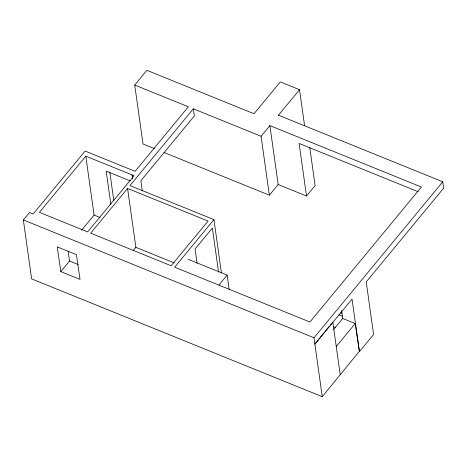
<?xml version="1.0" encoding="UTF-8"?>
<svg xmlns="http://www.w3.org/2000/svg" width="467" height="467" viewBox="0 0 467 467"><rect width="100%" height="100%" fill="white"/><g stroke="black" fill="none" stroke-linecap="round" stroke-linejoin="round"><path stroke-width="0.7" d="M329.217 326.392L314.875 344.126L352.042 299.108L359.432 351.669L355.212 323.538L342.72 318.476L341.605 310.532M330.56 324.728L331.459 323.619M304.577 125.629L299.528 89.705L280.311 81.912L254.03 113.744L146.895 70.313L134.73 85.047L188.37 106.791L135.091 171.331L85.105 151.063L33.163 213.974L29.509 212.491L23.35 219.951L31.633 278.875L322.259 396.687L359.146 351.552M85.811 156.159L39.409 212.357L87.638 231.906L134.041 175.709L85.811 156.159L94.089 215.077L81.562 230.254M127.59 188.44L90.68 233.144L171.15 265.764L208.089 221.072L127.59 188.44L135.874 247.358L133.101 250.709M163.958 152.458L269.366 195.188L261.082 136.271L193.338 108.805L129.954 185.58L213.939 219.624L221.411 272.798M60.815 271.596L57.213 246.856L76.43 254.643L80.032 279.389L60.815 271.596L69.542 261.03L68.1 251.129M261.082 136.271L269.879 125.611L421.386 187.028L309.93 322.02L174.67 267.188L213.939 219.624M278.297 115.413L299.528 89.705M269.366 195.188L278.163 184.529L269.879 125.611M218.97 284.987L227.143 275.092L188.189 259.302M278.163 184.529L306.51 196.023L315.108 185.609L309.744 147.449M322.259 396.687L313.982 337.769L442.757 181.791L278.478 115.197M359.432 351.669L373.6 334.506L366.21 281.945L443.65 188.148L442.757 181.791M333.473 329.679L342.72 318.476M336.252 346.502L355.212 323.538M418.239 191.75L299.119 143.462L306.51 196.023M154.495 148.623L143.013 143.97L134.73 85.047M130.427 180.974L106.19 171.15L110.842 204.237M340.554 312.668L341.891 313.211M94.089 215.077L100.107 217.517M338.966 314.84L342.311 316.194M333.426 326.707L335.434 327.519M135.681 247.282L174.168 262.886M23.35 219.951L313.982 337.769M69.542 261.03L78.152 264.52M132.651 178.464L132.114 174.932L132.616 178.499M332.802 321.956L340.186 374.516M227.143 275.092L229.169 289.487M218.544 272.033L212.362 228.065L195.06 249.022L197.086 263.441M193.338 108.805L194.342 115.944L140.859 180.723L142.272 190.793M109.774 171.862L113.82 200.629"/></g></svg>
